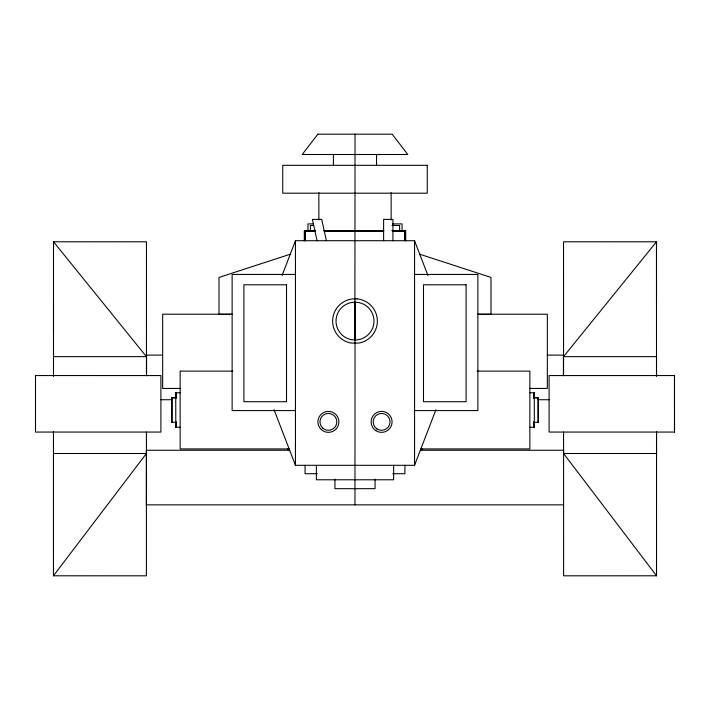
<?xml version="1.0" encoding="UTF-8"?>
<svg xmlns="http://www.w3.org/2000/svg" width="710" height="710" viewBox="0 0 710 710"><rect width="100%" height="100%" fill="white"/><g stroke="black" fill="none" stroke-linecap="round" stroke-linejoin="round"><path stroke-width="1.06" d="M146.429 432.062L146.402 575.81L53.454 575.792L53.472 431.538M53.49 376.451L53.507 241.79L146.464 241.808L146.438 375.563M282.039 275.595L295.449 240.708L414.551 240.708L427.961 275.595M274.06 409.67L295.449 465.307L414.551 465.307L435.94 409.67M53.454 575.792L146.42 453.495L53.472 453.495M420.968 450.273L422.37 448.56M290.257 254.207L218.999 277.433L218.999 314.29L232.135 314.29M354.964 302.22L355.098 302.203A18.886 18.886 0 0 1 373.984 321.089A18.886 18.886 0 0 1 355.098 339.983L354.902 339.983A18.886 18.886 0 0 1 336.016 321.089A18.886 18.886 0 0 1 354.902 302.203L355.036 134.19M313.27 223.898L307.954 223.898L307.954 231.256M392.479 223.898L402.046 223.898L402.046 231.256M313.651 225.478L310.385 225.478L310.385 230.919M392 225.478L399.615 225.478L399.615 230.919M315.151 230.635L304.936 230.635L304.936 240.708M324 230.635L383.79 230.635M392.009 230.635L405.064 230.635L405.064 240.708M314.415 230.803L304.555 230.803L304.581 240.708M324.284 230.803L383.524 230.803M392.293 230.803L405.445 230.803L405.419 240.708M315.311 230.972L304.297 230.972L304.297 240.708M324.124 230.972L383.675 230.972M392.275 230.972L405.703 230.972L405.703 240.708M295.449 274.442L232.126 274.442L232.126 410.575L295.449 410.575M414.551 274.442L477.874 274.442L477.874 410.575L414.551 410.575M231.975 314.211L162.661 314.211L162.661 388.432L180.136 388.432M478.025 314.211L547.339 314.211L547.339 388.432L529.864 388.432M477.865 314.29L491 314.29L491 277.433L419.743 254.207M146.411 355.106L162.741 355.106M547.259 355.106L563.589 355.106M53.49 356.642L146.438 356.642L53.507 241.79M232.871 371.126L180.136 371.126L180.136 448.924L289.156 448.924M477.129 371.126L529.864 371.126L529.864 448.924L420.844 448.924M656.51 375.563L549.087 375.563L549.087 432.062L674.5 432.062L674.491 375.555L656.51 375.563L656.493 241.79L563.536 241.808L563.562 375.563M180.136 392.799L175.645 392.799L175.645 398.186M529.864 392.799L534.355 392.799M176.231 397.715L171.9 397.715L171.9 422.335M533.769 397.715L538.1 397.715L538.1 422.335M175.725 397.804L171.731 397.804L171.731 422.246L176.231 422.335M534.275 397.804L538.269 397.804L538.269 422.246L533.769 422.335M160.93 399.73L171.971 399.73M538.029 399.73L549.07 399.73M180.136 427.251L175.645 427.251L175.645 421.864M529.864 427.251L534.355 427.251L534.275 392.799M289.662 450.255L146.411 450.255L146.411 504.846L563.589 504.846M420.338 450.255L563.589 450.255L563.598 575.81L656.546 575.792L656.528 431.884M563.571 432.062L563.58 453.495L656.528 453.495L656.528 431.538M317.272 473.712L305.078 473.712L305.078 465.307M392.728 473.712L404.922 473.712L404.922 465.307M287.63 448.56L289.032 450.273M563.58 453.495L656.546 575.792M326.387 240.708L321.728 219.408L312.409 219.408L317.068 240.708M656.51 302.247L656.493 241.79L563.562 356.642L656.51 356.642L656.51 376.451M674.491 375.555L674.5 432.062M563.42 355.106L563.42 375.785M534.186 392.799L534.186 398.186M534.186 421.864L534.186 427.251M533.769 392.799L533.769 398.186M533.769 421.864L533.769 427.251M414.551 240.708L414.551 465.307M404.806 230.635L404.806 240.708M393.624 465.307L393.624 479.782L316.376 479.782L316.376 465.307M392.932 240.708L392.932 219.408L383.613 219.408L383.613 240.708M391.139 192.65L391.139 219.958M376.557 154.496L376.557 165.315M375.058 479.117L375.058 488.684L334.942 488.684L334.942 479.117M355.098 302.203L355.098 339.983M355.036 339.975L354.964 504.846M354.902 302.203L354.902 339.983M333.443 154.496L333.443 165.315M318.861 192.65L318.861 219.958M305.193 230.635L305.193 240.708M295.449 240.708L295.449 465.307M176.231 392.799L176.231 398.186M176.231 421.864L176.231 427.251M175.725 392.799L175.814 427.251M171.651 397.99L171.651 422.059M146.579 355.106L146.579 375.785M53.49 302.247L53.49 331.286M35.509 375.555L35.5 432.062L160.913 432.062L160.913 375.563L35.509 375.555M317.805 134.19L302.211 154.496L407.788 154.496L392.195 134.19L317.805 134.19M357.103 298.883L352.897 298.883A22.303 22.303 0 0 0 351.095 343.063L358.905 343.063A22.303 22.303 0 0 0 357.103 298.883M427.26 165.315L282.74 165.315L282.74 193.191L427.26 193.191L427.26 165.315M286.512 284.799L243.903 284.799L243.903 401.718L286.512 401.718L286.512 284.799M466.097 284.799L423.488 284.799L423.488 401.718L466.097 401.718L466.097 284.799M377.037 428.955A8.431 8.431 0 0 0 390.012 422.264A8.431 8.431 0 0 0 377.729 414.374A8.431 8.431 0 0 0 377.037 428.955M375.927 430.686A10.481 10.481 0 0 0 392.071 422.361A10.481 10.481 0 0 0 376.788 412.545A10.481 10.481 0 0 0 375.927 430.686M321.346 429.621A10.481 10.481 0 0 0 338.652 424.092A10.481 10.481 0 0 0 325.215 411.88A10.481 10.481 0 0 0 321.346 429.621M322.73 428.103A8.431 8.431 0 0 0 336.638 423.657A8.431 8.431 0 0 0 325.837 413.832A8.431 8.431 0 0 0 322.73 428.103"/></g></svg>
